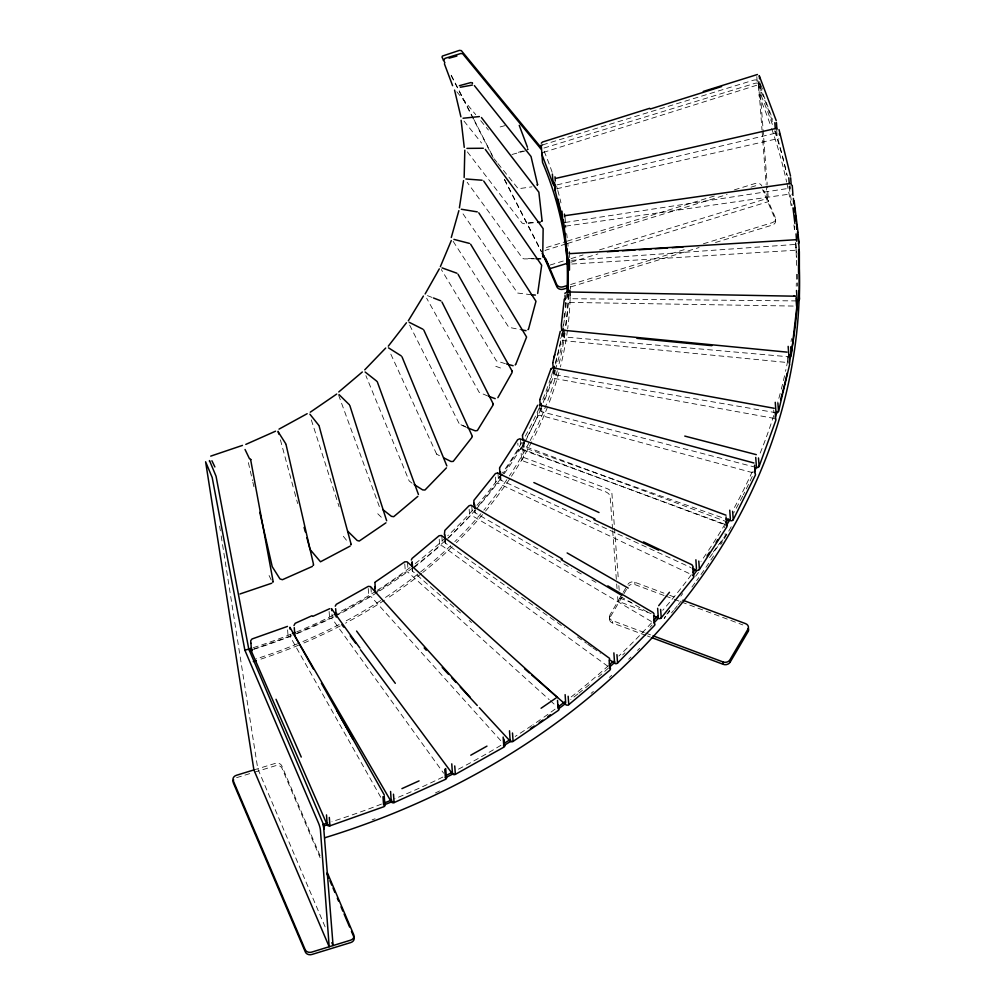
<?xml version="1.0" encoding="UTF-8"?>
<svg xmlns="http://www.w3.org/2000/svg" width="1005" height="1005" viewBox="0 0 1005 1005"><rect width="100%" height="100%" fill="white"/><g stroke="black" fill="none" stroke-linecap="round" stroke-linejoin="round"><path stroke-width="0.75" stroke-dasharray="5 3.75" d="M562.963 327.354L563.328 324.238M564.044 317.995L564.571 313.321M565.3 307.09L565.526 302.291M776.023 412.728L555.087 374.752A2.06 1.683 -4.3 0 1 553.554 372.83L554.245 369.903M555.639 364.024L560.865 342.002L560.539 337.806M543.165 402.578L551.531 379.589L551.205 375.393M524.61 442.803L523.228 445.592A2.06 1.683 -4.3 0 0 524.258 447.728L723.135 518.027M525.301 441.409L537.738 416.346L537.323 410.756M612.573 529.208L610.098 496.332A5.138 2.588 30.4 0 0 605.261 491.646L521.683 460.428L520.791 448.582L522.587 445.517L726.213 521.582L724.417 524.648L724.63 527.612M521.683 460.428L523.479 457.363L522.587 445.517M609.997 616.593L609.884 615.01L622.409 593.679M623.188 592.347L626.316 587.02M626.492 589.395L610.06 617.372A5.138 4.196 -4.3 0 0 612.422 622.937L645.964 635.462M665.348 616.417L664.154 618.464L669.707 611.015M501.96 475.541L518.341 450.102L517.814 443.117M666.88 614.156L669.657 610.424M713.211 552.059L727.105 533.429M680.825 596.103L682.684 593.628M695.648 576.242L698.437 572.511M709.555 557.612L725.309 536.494L725.082 533.529M478.581 505.779L495.968 484.109A2.06 1.683 -4.3 0 1 498.744 483.543L691.478 574.584M651.403 621.505L472.501 515.904A2.06 1.683 -4.3 0 0 469.687 516.256L445.416 540.966A2.06 1.683 -4.3 0 0 445.63 543.278L564.684 627.836M413.859 567.938L439.738 546.218A2.06 1.683 -4.3 0 1 442.577 546.092L608.553 666.792M375.682 592.649L405.392 572.297A2.06 1.683 -4.3 0 1 408.231 572.423L549.195 699.643M336.926 614.809L368.86 596.895A2.06 1.683 -4.3 0 1 371.649 597.246L501.294 741.238M295.797 633.803L329.64 618.49A2.06 1.683 -4.3 0 1 332.379 619.067L443.607 773.184M252.72 649.444L288.134 636.881A2.06 1.683 -4.3 0 1 290.772 637.685L380.983 797.643M543.24 152.459L757.519 84.998A2.06 1.683 -4.3 0 1 760.094 86.053L772.682 119.381M542.612 144.896L753.298 80.262A5.138 2.864 -23.1 0 1 758.386 81.732L762.004 129.984M543.944 148.037L754.642 83.402A5.138 2.864 -23.1 0 1 759.717 84.885L767.204 184.493M759.114 95.94L761.061 95.337L760.169 83.49L758.222 84.081L759.114 95.94A702.332 573.202 -4.3 0 1 771.137 127.057M546.444 247.506L565.84 241.564M567.335 241.1L714.995 195.812M734.391 189.857L755.27 183.45A5.138 4.196 -4.3 0 1 761.803 185.887M566.016 243.926L546.62 249.881A5.138 4.196 -4.3 0 0 544.961 250.697M567.511 243.474L727.105 194.518M750.974 187.194L755.446 185.825A5.138 4.196 -4.3 0 1 759.378 185.925M550.112 265.044L565.086 260.446M571.066 258.612L583.051 254.943M599.508 249.893L767.154 198.462L766.225 186.013M570.915 262.217L597.862 253.951M614.319 248.901L768.498 201.603L767.33 186.051M570.639 284.516L686.98 248.825M703.387 243.788L772.003 222.746A5.138 4.196 -4.3 0 0 775.194 217.319L763.624 190.184M570.815 286.877L699.091 247.531M715.497 242.507L772.179 225.12A5.138 4.196 -4.3 0 0 775.37 219.693L762.594 189.694M253.901 769.931L275.27 763.385A5.138 4.196 -4.3 0 1 281.789 765.823L320.532 856.788M236.59 777.669L253.021 772.631M254.516 772.167L275.445 765.747A5.138 4.196 -4.3 0 1 281.965 768.184L320.105 857.717M500.151 126.944L507.99 124.796M518.316 152.308L526.155 150.172M511.972 154.481L526.394 150.574M557.147 184.857L775.621 133.137A2.06 1.683 -4.3 0 0 777.066 130.977M556.732 188.789L777.443 138.715A2.06 1.683 -4.3 0 1 778.988 138.929M497.927 163.526L518.253 188.764L531.921 186.83M565.061 222.482L789.603 188.224A2.06 1.683 -4.3 0 0 790.37 187.973M565.74 226.125L790.659 193.952M528.04 222.922L536.205 222.08M467.35 151.856L522.185 223.135L524.02 223.751L536.255 222.494M571.518 260.32L796.852 244.328M571.745 264.026L797.204 250.132M528.354 258.448L536.557 258.373M536.532 258.788L523.982 258.901L522.474 258.134L467.187 182.294M568.013 293.724L568.265 297.078A2.06 1.683 -4.3 0 0 570.224 298.711L797.279 300.922M793.196 306.06L567.8 302.392A2.06 1.683 -4.3 0 0 565.652 303.962M531.344 294.741L517.588 293.045L461.345 211.439M561.946 333.472L562.071 335.142A2.06 1.683 -4.3 0 0 563.83 336.926L788.938 356.8M453.142 241.326L508.781 327.303L522.098 329.992M774.315 418.419L553.994 378.382A2.06 1.683 -4.3 0 0 551.531 379.589M505.352 363.684L496.42 360.883L441.308 269.516M540.564 409.776A2.06 1.683 -4.3 0 0 541.858 411.811L754.969 467.124M752.594 472.652L540.338 415.341A2.06 1.683 -4.3 0 0 537.738 416.346M495.792 366.297L503.216 368.961M487.727 395.97L479.222 392.402L426.635 298.209M724.404 524.12L521.042 449.323A2.06 1.683 -4.3 0 0 518.341 450.102M520.791 448.582L724.417 524.648M523.479 457.363L607.058 488.581A5.138 2.588 30.4 0 1 611.894 493.267L618.364 579.37M627.886 584.357A5.138 4.196 -4.3 0 1 634.758 582.247L663.916 593.138M669.745 595.324L674.116 596.957M664.091 595.513L634.934 584.621A5.138 4.196 -4.3 0 0 628.803 585.789M665.549 596.053L672.835 598.779M674.292 599.319L680.134 601.505M681.591 602.045L742.833 624.922M619.784 598.151L631.328 602.46M651.165 613.615L617.987 601.216L617.51 594.947M644.318 632.547L612.246 620.562A5.138 4.196 -4.3 0 1 609.884 615.01M645.775 633.087L651.617 635.273M647.421 636.002L650.336 637.095M427.427 295.621L433.519 297.995M460.956 424.763L465.34 426.472M466.584 427.464L459.448 424.173L408.997 323.798M500.314 478.091A2.06 1.683 -4.3 0 0 501.08 480.302L690.9 567.574M439.449 455.705L436.522 454.021M474.724 510.59A2.06 1.683 -4.3 0 0 475.214 512.864L571.518 568.327M576.945 571.456L582.372 574.571M591.87 580.048L595.94 582.385M620.349 596.455L650.197 613.64M412.037 483.166L409.161 480.918L365.908 375.669M577.486 636.931L586.443 643.288M587.724 644.205L591.568 646.931M592.85 647.836L600.525 653.3M412.402 568.453L412.615 571.255L460.931 613.326M469.184 620.512L471.533 622.56M550.363 700.699L555.024 704.894M377.754 513.743L382.93 518.819M456.81 91.769L475.717 114.645M480.692 120.675L488.43 130.034M464.009 121.077L481.571 143.062M494.133 158.777L496.973 162.345M436.647 454.185L389.739 351.775M343.321 536.293L347.743 541.833M379.337 506.595L338.71 395.417M451.27 75.249L473.292 118.301M474.008 119.696L493.191 157.182M504.56 179.405L541.519 251.614M451.182 75.626L493.116 157.546M504.485 179.769L541.431 251.979M269.076 575.526L272.028 581.707M757.958 80.752L759.717 84.885M325.118 926.861L257.783 768.75L220.623 532.349M311.324 419.902L339.112 506.822M280.408 439.838L294.013 490.151M294.415 491.646L297.643 503.555M248.373 462.614L252.531 480.704M252.871 482.212L253.913 486.734M219.643 526.168L220.371 530.803M444.763 539.647L445.052 542.587M553.353 370.958L553.617 373.684L553.428 371.159M609.369 617.158L609.545 619.52M540.288 407.892L540.527 410.618M795.947 247.343L796.726 257.707M790.031 185.548L790.156 187.232M776.727 130.336L777.355 138.728M787.493 356.976L787.92 362.579L563.177 340.607A2.06 1.683 -4.3 0 0 560.865 342.002M775.458 218.876L775.646 221.251M759.755 81.568L759.968 84.37M762.129 131.542L766.099 184.455M756.803 76.631L757.443 85.023M773.687 410.027L773.9 412.816M634.758 582.247L634.871 583.83M618.841 585.626L619.193 590.324M612.686 530.778L616.568 582.435M616.681 583.993L617.045 588.691M612.309 621.354L612.422 622.937M569.534 254.83L569.735 257.632M565.086 217.457L565.614 224.454M569.848 293.674L570.224 298.711M567.046 292.317L567.674 300.721M563.453 331.889L563.83 336.926M562.423 330.532L563.051 338.924M554.71 369.714L555.087 374.752M553.24 368.307L553.868 376.699M553.29 369.476L553.554 372.83M541.532 407.615L541.858 411.811M539.585 405.266L540.213 413.658M523.844 442.137L524.258 447.728M522.977 442.238L523.102 443.909M522.876 443.695L523.09 446.434M520.289 439.248L520.917 447.64M500.704 475.264L501.08 480.302M497.99 473.468L498.618 481.86M495.44 477.111L495.968 484.109M475.001 510.063L475.214 512.864M471.747 505.829L472.375 514.233M469.159 509.259L469.687 516.256M445.378 539.924L445.63 543.278M441.823 536.017L442.451 544.421M439.21 539.22L439.738 546.218M407.465 562.36L408.105 570.752M404.764 563.906L405.392 572.297M370.895 587.171L371.523 595.563M368.219 588.49L368.86 596.895M331.989 614.03L332.24 617.384M329.112 611.492L329.64 618.49M290.52 634.318L290.646 636.002M287.606 629.884L288.134 636.881M499.9 476.182L500.075 478.92M568.252 293.963L568.265 297.078M412.615 571.255A2.06 1.683 -4.3 0 1 412.678 568.931M795.709 242.858A702.332 573.202 -4.3 0 1 796.488 266.777M796.488 274.264A702.332 573.202 -4.3 0 1 796.224 286.249M791.488 338.597A702.332 573.202 -4.3 0 1 791.048 341.587M787.681 360.933A702.332 573.202 -4.3 0 1 785.533 371.322M784.553 375.757A702.332 573.202 -4.3 0 1 780.571 392M780.169 393.47A702.332 573.202 -4.3 0 1 777.732 402.289M773.762 415.467A702.332 573.202 -4.3 0 1 759.604 454.536M752.255 471.647A702.332 573.202 -4.3 0 1 733.21 509.749M725.17 523.844A702.332 573.202 -4.3 0 1 707.759 551.519M706.088 553.994A702.332 573.202 -4.3 0 1 700.988 561.393M691.314 574.81A702.332 573.202 -4.3 0 1 662.747 610.311M651.504 622.912A702.332 573.202 -4.3 0 1 618.841 656.026M608.49 665.586A702.332 573.202 -4.3 0 1 570.576 697.395M555.062 709.141A702.332 573.202 -4.3 0 1 541.62 718.789M540.376 719.655A702.332 573.202 -4.3 0 1 532.914 724.793M531.658 725.635A702.332 573.202 -4.3 0 1 515.176 736.451M500.93 745.295A702.332 573.202 -4.3 0 1 456.71 770.069M442.891 777.041A702.332 573.202 -4.3 0 1 394.601 798.812M381.498 804.075A702.332 573.202 -4.3 0 1 331.939 821.625M758.235 84.081A702.332 573.202 -4.3 0 1 773.147 123.803M775.433 130.989A702.332 573.202 -4.3 0 1 786.689 174.656M788.975 186.428A702.332 573.202 -4.3 0 1 792.053 205.648M797.329 274.139A702.332 573.202 -4.3 0 1 797.38 286.124M731.225 526.733A702.332 573.202 -4.3 0 1 720.723 544.572M713.575 555.891A702.332 573.202 -4.3 0 1 696.653 580.589M694.882 583.026A702.332 573.202 -4.3 0 1 690.397 589.081M681.151 601.053A702.332 573.202 -4.3 0 1 678.312 604.621M677.357 605.801A702.332 573.202 -4.3 0 1 674.468 609.344M673.501 610.512A702.332 573.202 -4.3 0 1 671.554 612.862M639.67 648.238A702.332 573.202 -4.3 0 1 637.509 650.449M630.939 657.056A702.332 573.202 -4.3 0 1 628.715 659.23M611.693 675.322A702.332 573.202 -4.3 0 1 609.382 677.433M593.39 691.427A702.332 573.202 -4.3 0 1 591.116 693.337M439.6 790.935A702.332 573.202 -4.3 0 1 435.404 792.945M375.053 818.748A702.332 573.202 -4.3 0 1 372.114 819.854M771.639 128.489A702.332 573.202 -4.3 0 1 786.651 182.106M786.965 183.576A702.332 573.202 -4.3 0 1 791.387 207.143M793.912 224.919A702.332 573.202 -4.3 0 1 794.44 229.379M795.759 242.77A702.332 573.202 -4.3 0 1 796.425 251.727M752.23 476.445A704.367 574.86 -4.3 0 1 743.336 494.787M742.67 496.093A704.367 574.86 -4.3 0 1 739.265 502.613M738.575 503.907A704.367 574.86 -4.3 0 1 733.637 512.977M652.082 625.035A704.367 574.86 -4.3 0 1 649.984 627.296M624.909 652.785A704.367 574.86 -4.3 0 1 622.648 654.946M608.452 668.074A704.367 574.86 -4.3 0 1 604.03 672.006M601.819 673.953A704.367 574.86 -4.3 0 1 598.465 676.867M589.395 684.543A704.367 574.86 -4.3 0 1 584.81 688.337M582.498 690.221A704.367 574.86 -4.3 0 1 579.006 693.035M577.837 693.965A704.367 574.86 -4.3 0 1 570.777 699.505M760.76 84.897A704.367 574.86 -4.3 0 1 762.519 89.118M761.061 95.337A704.367 574.86 -4.3 0 1 772.619 125.123M774.591 130.864A704.367 574.86 -4.3 0 1 787.342 175.888M789.603 186.176A704.367 574.86 -4.3 0 1 790.206 189.128M566.858 294.352A473.016 386.046 -4.3 0 1 566.581 298.586M566.242 302.819A473.016 386.046 -4.3 0 1 563.29 326.763M562.323 332.379A473.016 386.046 -4.3 0 1 555.275 363.056M553.253 369.966A473.016 386.046 -4.3 0 1 542.562 400.028M539.132 408.105A473.016 386.046 -4.3 0 1 524.773 437.2M521.859 442.401A473.016 386.046 -4.3 0 1 502.5 472.815M501.621 474.059A473.016 386.046 -4.3 0 1 476.986 505.327M472.878 509.975A473.016 386.046 -4.3 0 1 447.753 535.728M445.655 537.688A473.016 386.046 -4.3 0 1 414.738 563.981M410.09 567.549A473.016 386.046 -4.3 0 1 377.302 590.287M376.046 591.091A473.016 386.046 -4.3 0 1 338.22 612.711M332.818 615.449A473.016 386.046 -4.3 0 1 296.726 631.894M291.035 634.193A473.016 386.046 -4.3 0 1 253.222 647.672M568.227 294.277A473.016 386.046 -4.3 0 1 565.79 327.354M565.036 332.982A473.016 386.046 -4.3 0 1 558.378 366.586M557.298 370.745A473.016 386.046 -4.3 0 1 529.861 441.208M529.183 442.514A473.016 386.046 -4.3 0 1 509.372 475.93M506.847 479.687A473.016 386.046 -4.3 0 1 483.87 510.125M480.893 513.668A473.016 386.046 -4.3 0 1 454.838 541.62M450.717 545.602A473.016 386.046 -4.3 0 1 419.085 573.126M417.929 574.031A473.016 386.046 -4.3 0 1 381.95 599.734M380.707 600.538A473.016 386.046 -4.3 0 1 344.464 621.743M339.112 624.557A473.016 386.046 -4.3 0 1 301.864 641.981M297.618 643.74A473.016 386.046 -4.3 0 1 255.597 659.054M568.905 294.377A475.064 387.716 -4.3 0 1 564.848 329.753M564.609 331.16A475.064 387.716 -4.3 0 1 555.664 368.948M555.25 370.33A475.064 387.716 -4.3 0 1 543.378 403.231M541.067 408.633A475.064 387.716 -4.3 0 1 502.513 476.106M500.716 478.581A475.064 387.716 -4.3 0 1 476.596 508.618M475.566 509.774A475.064 387.716 -4.3 0 1 413.809 566.983M412.64 567.875A475.064 387.716 -4.3 0 1 378.533 591.606M377.264 592.41A475.064 387.716 -4.3 0 1 335.218 616.191M333.848 616.882A475.064 387.716 -4.3 0 1 293.322 635.135M291.877 635.7A475.064 387.716 -4.3 0 1 252.431 649.707M544.132 151.253A475.064 387.716 -4.3 0 1 552.298 172.722M556.619 186.352A475.064 387.716 -4.3 0 1 557.398 189.091M557.788 190.46A475.064 387.716 -4.3 0 1 560.978 202.872M565.4 225.145A475.064 387.716 -4.3 0 1 565.84 227.947M566.644 233.562A475.064 387.716 -4.3 0 1 567.184 237.783M567.812 243.411A475.064 387.716 -4.3 0 1 568.089 246.238M570.35 286.375A475.064 387.716 -4.3 0 1 570.35 289.214M570.338 290.621A475.064 387.716 -4.3 0 1 567.662 328.899M567.473 330.306A475.064 387.716 -4.3 0 1 560.401 366.875M558.931 372.453A475.064 387.716 -4.3 0 1 548.089 405.568M547.562 406.925A475.064 387.716 -4.3 0 1 533.102 439.185M531.745 441.823A475.064 387.716 -4.3 0 1 510.326 477.965M509.485 479.222A475.064 387.716 -4.3 0 1 485.566 511.043M482.576 514.598A475.064 387.716 -4.3 0 1 456.396 542.675M452.263 546.67A475.064 387.716 -4.3 0 1 422.778 572.486M421.635 573.403A475.064 387.716 -4.3 0 1 386.95 598.591M384.45 600.224A475.064 387.716 -4.3 0 1 345.557 623.15M340.167 625.964A475.064 387.716 -4.3 0 1 301.337 644.067M298.498 645.248A475.064 387.716 -4.3 0 1 257.77 660.134M794.691 229.416L794.465 226.452A702.332 573.202 -4.3 0 1 794.741 229.429"/><path stroke-width="1.5" d="M755.722 457.438L756.35 465.83M729.743 510.188L730.371 518.944M464.159 177.546L464.813 150.21M542.725 256.966L543.14 228.638L485.289 149.381M696.44 568.503L695.887 559.785M657.647 608.289L658.212 616.643M250.609 459.549A2.073 1.47 -7.4 0 1 250.547 459.913L250.609 459.536M613.879 652.873L614.482 661.617M209.442 461.282L209.505 460.579L216.062 476.257L248.775 649.054L322.404 821.927A5.138 0.791 72.9 0 1 324.301 828.824M565.124 694.643L565.689 702.985M510.05 739.479L509.497 730.798M451.773 763.863L452.351 772.192M564.295 299.088L561.305 325.067L561.732 330.67M788.938 356.8A2.06 1.683 -4.3 0 0 791.262 355.23L796.714 307.869A2.06 1.683 -4.3 0 0 796.626 307.216M390.581 791.475L391.171 800.206M335.243 606.203L336.273 604.332L368.257 586.38L370.506 586.581L470.315 697.407M326.499 814.904L327.102 823.233M493.166 404.148L493.078 404.55M459.398 207.834L463.544 180.611M537.688 293.447L541.67 265.22L483.694 181.051M411.321 560.024L412.075 558.416L439.097 535.728L441.409 535.502L609.658 658.438M537.562 184.455L531.029 156.504L474.373 85.613M554.006 357.629L560.262 331.323M776.023 412.728A2.06 1.683 -4.3 0 0 778.523 411.347L789.629 364.514A2.06 1.683 -4.3 0 0 789.314 363.27M552.838 362.466L554.735 354.627M564.911 293.711L565.325 292.731M472.162 436.446L472.023 436.836M443.368 60.35L445.152 58.315L460.78 53.516L462.664 53.742L540.954 148.954L539.622 145.813L461.32 50.602L459.436 50.376L442.326 56.079L442.037 57.197L444.876 62.762M451.283 237.469L458.87 210.661M528.492 329.238L535.979 301.261L478.782 212.821M542.059 220.572L538.856 192.169L481.433 117.522M550.778 369.338L551.544 368.282M550.841 369.174L539.848 399.4M756.476 467.513A2.06 1.683 -4.3 0 0 759.127 466.345L775.785 420.492A2.06 1.683 -4.3 0 0 775.119 418.721M440.353 266.677L451.295 240.584M515.703 364.514L526.595 337.052L470.629 244.228M541.28 143.187L542.562 141.994L649.72 108.289M528.316 329.251L528.052 329.64M522.512 435.228L537.637 405.254M425.128 293.963L439.311 268.863M497.864 397.679L512.073 372.541L512.022 370.92M515.49 364.514L515.188 364.878M682.872 600.224L745.559 623.64A5.138 4.196 -4.3 0 1 747.934 629.205L729.919 659.858A5.138 4.196 -4.3 0 1 723.06 661.956L653.074 635.813M651.793 637.647L723.236 664.33A5.138 4.196 -4.3 0 0 730.107 662.22L748.109 631.567A5.138 4.196 -4.3 0 0 748.348 628.364M408.306 320.809L423.407 296.048M493.003 405.103L477.375 430.529L475.239 430.818L467.802 427.942M499.598 467.727L517.65 439.7L519.824 438.783L726.012 515.188M692.307 568.227L696.566 570.174A2.06 1.683 -4.3 0 0 699.417 569.458L726.803 526.947A2.06 1.683 -4.3 0 0 725.962 524.698M388.307 346.16L406.447 322.756M471.785 437.59L453.205 461.408L451.069 461.521L444.034 458.004M658.702 605.676L669.468 592.272M654.268 615.977L658.338 618.326A2.06 1.683 -4.3 0 0 661.252 617.836L693.538 577.611A2.06 1.683 -4.3 0 0 692.973 575.3M364.74 369.84L385.706 348.044M446.434 467.853L424.964 490.038L422.678 489.9L414.161 484.511M609.482 659.657L614.608 663.3A2.06 1.683 -4.3 0 0 617.573 663.036L654.443 625.499A2.06 1.683 -4.3 0 0 654.67 623.64M338.76 391.95L362.328 371.988M417.829 496.382L393.721 516.683L391.448 516.356L382.729 509.472M531.632 674.908L565.815 704.668A2.06 1.683 -4.3 0 0 568.78 704.643L609.884 670.147L610.487 668.941L609.507 663.526M310.269 412.201L336.713 394.048M385.933 522.826L359.237 541.054L357.202 540.489L347.717 531.193M541.079 708.249L556.129 697.947M479.385 707.771L510.176 741.162A2.06 1.683 -4.3 0 0 513.115 741.389L558.265 710.472A2.06 1.683 -4.3 0 0 558.579 708.11L558.265 704.693M375.053 582.159L404.739 561.833L407.063 561.795L557.511 697.545M470.78 755.207L486.96 746.125M360.456 649.695L452.476 773.875A2.06 1.683 -4.3 0 0 455.366 774.353L503.882 747.13A2.06 1.683 -4.3 0 0 504.472 744.78L504.007 739.127M279.013 429.135L307.166 413.696M350.117 546.104L320.495 561.782L310.093 549.509L306.902 537.801M312.002 615.726L295.131 623.326L293.975 625.55M312.831 616.354L329.753 608.691M401.925 788.636L419.06 780.885M294.704 635.198A2.06 1.683 -4.3 0 0 294.892 636.027L391.297 801.877A2.06 1.683 -4.3 0 0 394.111 802.593L445.517 779.327A2.06 1.683 -4.3 0 0 446.383 777.041L445.718 768.574M245.798 444.411L275.546 431.195M312.392 566.405L282.43 579.709L279.955 578.918L272.229 566.669L259.793 512.387M287.48 626.404L252.016 638.979L250.71 640.675L250.861 643.401M250.923 643.187L251.552 651.592L327.228 824.904A2.06 1.683 -4.3 0 0 329.929 825.834L383.734 806.764A2.06 1.683 -4.3 0 0 384.877 804.553L384.212 796.086M210.723 456.132L242.481 445.391M271.765 583.214L239.944 593.98M703.274 91.43L757.443 74.496M650.185 109.055L721.577 86.568M539.622 145.813L542.612 144.896M567.926 263.134L549.961 268.649L542.147 253.373M567.649 285.433L563.177 286.802A5.138 4.196 -4.3 0 1 556.644 284.365L545.702 258.637M567.838 287.794L563.353 289.176A5.138 4.196 -4.3 0 1 556.833 286.727L543.441 255.295M244.893 650.248L212.181 477.45L205.61 461.772L253.901 769.931L329.188 946.748L320.419 830.017A5.138 0.791 72.9 0 0 318.522 823.12L244.893 650.248L248.775 649.054A473.016 386.046 -4.3 0 0 251.74 648.137M254.34 769.792L236.414 775.295A5.138 4.196 -4.3 0 0 233.223 780.722L305.181 949.662A5.138 4.196 -4.3 0 0 311.713 952.112L350.557 940.19A5.138 4.196 -4.3 0 0 353.747 934.776L327.303 872.679M449.047 58.177L456.886 56.041M459.373 85.701L471.131 82.485M776.626 128.288L556.016 178.325M460.328 87.247L472.413 85.048M564.986 215.673L789.892 183.5M463.041 118.238L479.372 116.58M537.625 222.369L540.351 222.092M569.383 253.675L796.412 239.693M607.259 251.727L618.075 251.062M622.397 250.785L635.06 250.006M639.042 249.768L651.152 249.014M655.134 248.775L667.496 248.009M672.119 247.72L682.935 247.054M466.936 148.388L483.33 148.25M536.532 258.788L540.615 258.775M566.971 291.94L795.332 296.211M465.83 178.978L482.111 180.234M531.344 294.741L535.389 295.068M787.078 352.139L562.31 330.155M636.944 338.346L711.854 345.67M461.308 209.241L477.275 211.879M522.098 329.992L526.055 330.67M553.089 367.918L774.227 408.294M794.754 295.847L793.95 295.646M453.933 239.391L469.436 243.398M506.646 364.024L513.14 365.72M684.769 436.082L756.313 454.649M539.396 404.877L753.951 462.991M497.5 472.966L495.365 473.594L473.895 500.377L473.832 504.259M726.075 519.07L730.497 520.628A2.06 1.683 -4.3 0 0 733.261 519.673M442.062 267.895L456.911 273.222M488.97 396.41L495.201 398.658M440.78 300.809L433.519 297.995M533.869 482.551L599.018 512.512M497.827 473.091L594.947 518.982M643.489 541.909L691.955 564.785L693.123 566.707M593.905 519.61L658.627 550.175M422.904 329.2L409.186 322.304M567.147 552.951L628.188 588.101M562.411 559.082L471.031 505.214L469.059 505.754L444.826 530.439L444.386 534.61M607.811 585.877L653.124 612.61L654.142 614.181M561.217 559.622L621.743 595.349M401.196 355.87L388.495 347.831M365.142 372.013L376.762 381.184M524.572 668.74L529.283 672.848M338.986 394.563L349.338 404.714M424.16 647.923L426.283 650.222M442.213 667.483L448.582 674.393M451.773 677.847L456.019 682.445M460.265 687.056L477.262 705.472M309.917 414.211L318.761 425.278M356.574 631.052L395.304 683.325M341.863 624.608L343.723 627.12M350.23 635.901L355.808 643.426M331.499 608.666L359.941 648.087M278.234 431.936L285.709 443.682M289.905 627.271L313.359 668.915M336.876 710.61L384.249 794.892M321.374 683.212L352.73 738.813M458.041 274.252L512.073 371.021M542.939 254.391L547.913 264.114M493.066 403.608L441.961 302.028M245.032 449.474L249.479 458.745M211.917 460.767L214.882 466.948M472.086 435.755L423.796 330.055M276.023 699.292L301.249 757.067M327.68 822.969A702.332 573.202 -4.3 0 1 323.409 824.288L333.082 945.554L331.851 942.677M326.864 873.609L328.71 877.93M329.942 880.82L331.788 885.154M333.019 888.043L334.853 892.377M337.316 898.156L338.547 901.045M341.009 906.812L342.856 911.146M344.087 914.035L349.614 927.037M351.461 931.371L353.923 937.137A5.138 4.196 -4.3 0 1 350.745 942.564L311.889 954.474A5.138 4.196 -4.3 0 1 305.357 952.037L233.411 783.083A5.138 4.196 -4.3 0 1 233.65 779.867M402 356.8L446.848 465.918M776.224 120.625L759.24 75.689M519.246 125.361L527.449 147.245M444.411 63.818L452.602 85.676M418.444 494.485L377.365 382M349.803 405.455L386.661 520.766M779.013 129.607L790.546 176.114M250.534 459.109L273.084 581.242M319.113 425.957L351.047 544.007M278.084 431.271L278.862 434.122M304.088 527.374L305.294 531.833M554.572 182.395L555.212 190.787L562.737 221.213A2.06 1.683 -4.3 0 0 564.031 222.419M454.574 90.123L460.893 116.806M313.497 564.308L285.998 444.373M794.164 201L798.02 232.369M793.372 198.412L793.925 202.972M794.49 207.52L795.043 212.08M795.42 215.12L796.161 221.188M796.538 224.228L797.103 228.776M797.467 231.816L798.774 242.431A2.06 1.683 -4.3 0 1 798.297 243.713M792.995 207.872L794.917 223.55M563.353 219.605L567.787 258.976A2.06 1.683 -4.3 0 0 568.152 259.755M461.119 120.248L464.26 147.371M774.817 122.698L775.282 128.665M788.812 177.785L789.264 183.739M798.146 234.039L798.774 242.431M798.598 241.677L799.226 250.069M796.061 233.889L796.613 241.25M792.242 185.309L792.87 193.701M790.671 177.797L791.199 184.794M798.787 290.797L799.415 299.189A2.06 1.683 -4.3 0 1 797.279 300.922M797.153 299.239L796.5 290.483M795.947 297.794L796.588 306.186M779.365 133.25L779.491 134.934M776.438 122.585L776.966 129.582M790.634 346.838L791.262 355.23M788.875 354.451L789.503 362.843M788.812 355.117L788.159 346.361M759.328 75.978L759.541 78.779M777.895 402.955L778.523 411.347M775.898 411.045L775.257 402.289M775.157 412.1L775.659 418.809M758.486 457.953L759.127 466.345M754.554 465.177L755.182 473.569M747.934 629.205L748.047 630.788M732.632 511.281L733.261 519.673L755.308 475.239A2.06 1.683 -4.3 0 0 755.308 473.958M726.05 516.884L726.678 525.276M729.982 660.649L730.107 662.22M723.06 661.956L723.173 663.539M698.789 561.066L699.417 569.458M692.784 567.536L693.412 575.928M660.624 609.432L661.252 617.836M653.677 615.424L654.318 623.816M616.944 654.644L617.573 663.036M609.13 660.071L609.759 668.463M569.32 252.041L569.446 253.712M564.433 214.078L564.647 216.879M567.034 248.901L568.214 265.86L568.252 292.392M569.596 290.319L569.81 293.108M561.971 211.138L562.612 219.53M567.498 287.003L567.926 292.606M565.024 295.571L565.338 299.766M554.986 176.817L555.3 181.026M552.386 174.066L553.014 182.47M563.202 328.522L563.416 331.323M541.331 146.177L542.524 162.37A473.016 386.046 -4.3 0 1 567.448 264.503M554.459 366.36L554.584 368.031M552.788 362.767L553.215 368.358M568.152 696.251L568.78 704.643M541.218 403.407L541.469 406.774M539.798 399.701L540.225 405.291M557.511 700.41L558.139 708.801M523.63 439.336L523.756 441.007M522.474 435.517L522.788 439.713M500.452 471.91L500.704 475.264M499.56 468.016L499.988 473.606M512.487 732.997L513.115 741.389M503.128 737.054L503.756 745.446M474.586 504.472L474.9 508.668M474.172 503.317L474.486 507.512M445.001 534.886L445.316 539.082M454.737 765.948L455.366 774.353M444.763 769.252L445.391 777.644M412.138 561.644L412.452 565.853M411.987 562.85L412.301 567.059M393.483 794.189L394.111 802.593M374.915 582.586L375.342 588.176M374.689 586.568L375.104 592.171M382.98 796.689L383.609 805.08M335.657 608.691L336.286 617.083M331.612 608.992L331.738 610.663M329.301 817.442L329.929 825.834M323.409 824.288L323.635 827.253M294.264 627.623L294.892 636.027M290.018 627.61L290.144 629.281M799.415 299.189L799.352 251.753A2.06 1.683 -4.3 0 0 798.749 250.584M798.611 249.579L798.623 265.395M569.433 259.755L569.446 270.157M792.254 194.267A2.06 1.683 -4.3 0 1 792.995 195.385M563.981 227.997A2.06 1.683 -4.3 0 1 564.144 227.168M555.212 190.787A2.06 1.683 -4.3 0 1 555.263 189.932M555.614 185.222A2.06 1.683 -4.3 0 1 553.139 184.141L541.959 154.569A2.06 1.683 -4.3 0 1 542.386 152.961M251.552 651.592A2.06 1.683 -4.3 0 1 251.891 649.971M728.148 518.731A702.332 573.202 -4.3 0 1 725.924 522.562M694.882 569.948A702.332 573.202 -4.3 0 1 693.098 572.385M657.685 616.078A702.332 573.202 -4.3 0 1 653.577 620.638M613.113 661.353A702.332 573.202 -4.3 0 1 609.646 664.531M564.659 701.955A702.332 573.202 -4.3 0 1 558.68 706.465M510.025 739.705A702.332 573.202 -4.3 0 1 504.837 742.909M452.577 772.179A702.332 573.202 -4.3 0 1 445.667 775.659M391.699 800.005A702.332 573.202 -4.3 0 1 384.413 802.92M798.523 265.22A704.367 574.86 -4.3 0 1 798.548 272.732M797.606 299.766A704.367 574.86 -4.3 0 1 791.362 352.202M791.098 353.697A704.367 574.86 -4.3 0 1 789.415 362.642M787.229 373.043A704.367 574.86 -4.3 0 1 782.568 392.302M782.179 393.784A704.367 574.86 -4.3 0 1 780.571 399.689M777.116 411.447A704.367 574.86 -4.3 0 1 775.282 417.301M756.702 466.483A704.367 574.86 -4.3 0 1 754.177 472.187M729.994 519.409A704.367 574.86 -4.3 0 1 726.263 525.803M717.708 539.76A704.367 574.86 -4.3 0 1 716.113 542.273M709.555 552.285A704.367 574.86 -4.3 0 1 707.03 556.016M696.628 570.777A704.367 574.86 -4.3 0 1 693.048 575.651M658.3 618.188A704.367 574.86 -4.3 0 1 654.167 622.761M614.997 662.119A704.367 574.86 -4.3 0 1 609.545 667.081M564.835 704.078A704.367 574.86 -4.3 0 1 558.83 708.588M550.313 714.806A704.367 574.86 -4.3 0 1 547.863 716.565M542.926 720.045A704.367 574.86 -4.3 0 1 539.195 722.645M534.195 726.062A704.367 574.86 -4.3 0 1 530.414 728.612M511.231 741.024A704.367 574.86 -4.3 0 1 503.43 745.836M453.632 773.599A704.367 574.86 -4.3 0 1 445.303 777.782M392.729 801.425A704.367 574.86 -4.3 0 1 384.488 804.729M328.359 824.527A704.367 574.86 -4.3 0 1 324.075 825.859M793.448 200.95A704.367 574.86 -4.3 0 1 793.887 203.927M794.49 208.387A704.367 574.86 -4.3 0 1 794.88 211.364M795.596 217.319A704.367 574.86 -4.3 0 1 795.922 220.309M796.513 226.276A704.367 574.86 -4.3 0 1 796.789 229.266M798.56 253.084A704.367 574.86 -4.3 0 1 324.967 837.705M559.597 206A473.016 386.046 -4.3 0 1 566.933 292.932M336.876 613.402A473.016 386.046 -4.3 0 1 334.175 614.771M295.307 632.472A473.016 386.046 -4.3 0 1 292.455 633.627M552.976 181.34A473.016 386.046 -4.3 0 1 555.401 189.518M557.951 199.103A473.016 386.046 -4.3 0 1 559.283 204.618M567.926 272.33A473.016 386.046 -4.3 0 1 568.164 278.586M256.288 660.612A475.064 387.716 -4.3 0 1 253.323 661.554M252.431 649.707A475.064 387.716 -4.3 0 1 249.454 650.624M351.084 544.496L350.971 544.848A2.035 1.457 -10.7 0 0 351.084 544.496M313.485 564.885L313.196 565.388A2.035 1.445 -9.3 0 0 313.485 564.885M537.512 184.619L537.16 185.196A2.035 1.671 -21.6 0 0 537.512 184.619M527.726 149.192L527.512 149.557A2.048 1.696 -21.7 0 0 527.726 149.18M272.971 581.782L272.782 582.121A2.048 1.445 -8 0 0 272.971 581.782M541.871 220.949L541.582 221.276A2.035 1.658 -21.4 0 0 541.871 220.937M472.488 83.164L472.136 83.49A2.073 1.734 -21.3 0 0 472.488 83.164M478.254 209.467L478.254 209.467M469.699 240.71L469.699 240.71M458.129 271.501L458.129 271.501M442.062 300.294L442.062 300.294"/></g></svg>
